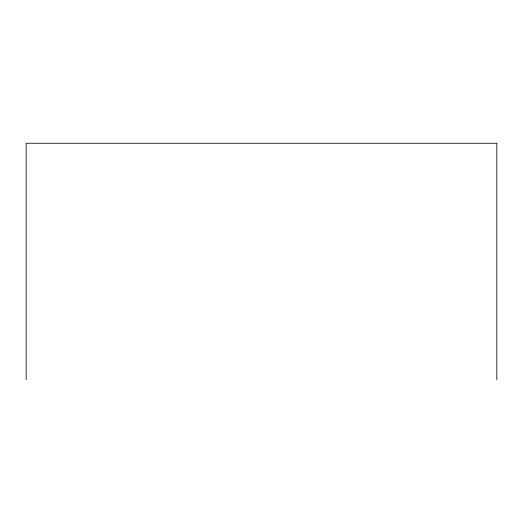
<?xml version="1.0" encoding="UTF-8"?>
<svg xmlns="http://www.w3.org/2000/svg" width="523" height="523" viewBox="0 0 523 523"><rect width="100%" height="100%" fill="white"/><g stroke="black" fill="none" stroke-linecap="round" stroke-linejoin="round"><path stroke-width="0.78" d="M496.85 379.75L496.85 143.25L26.15 143.25L26.15 379.75"/></g></svg>
